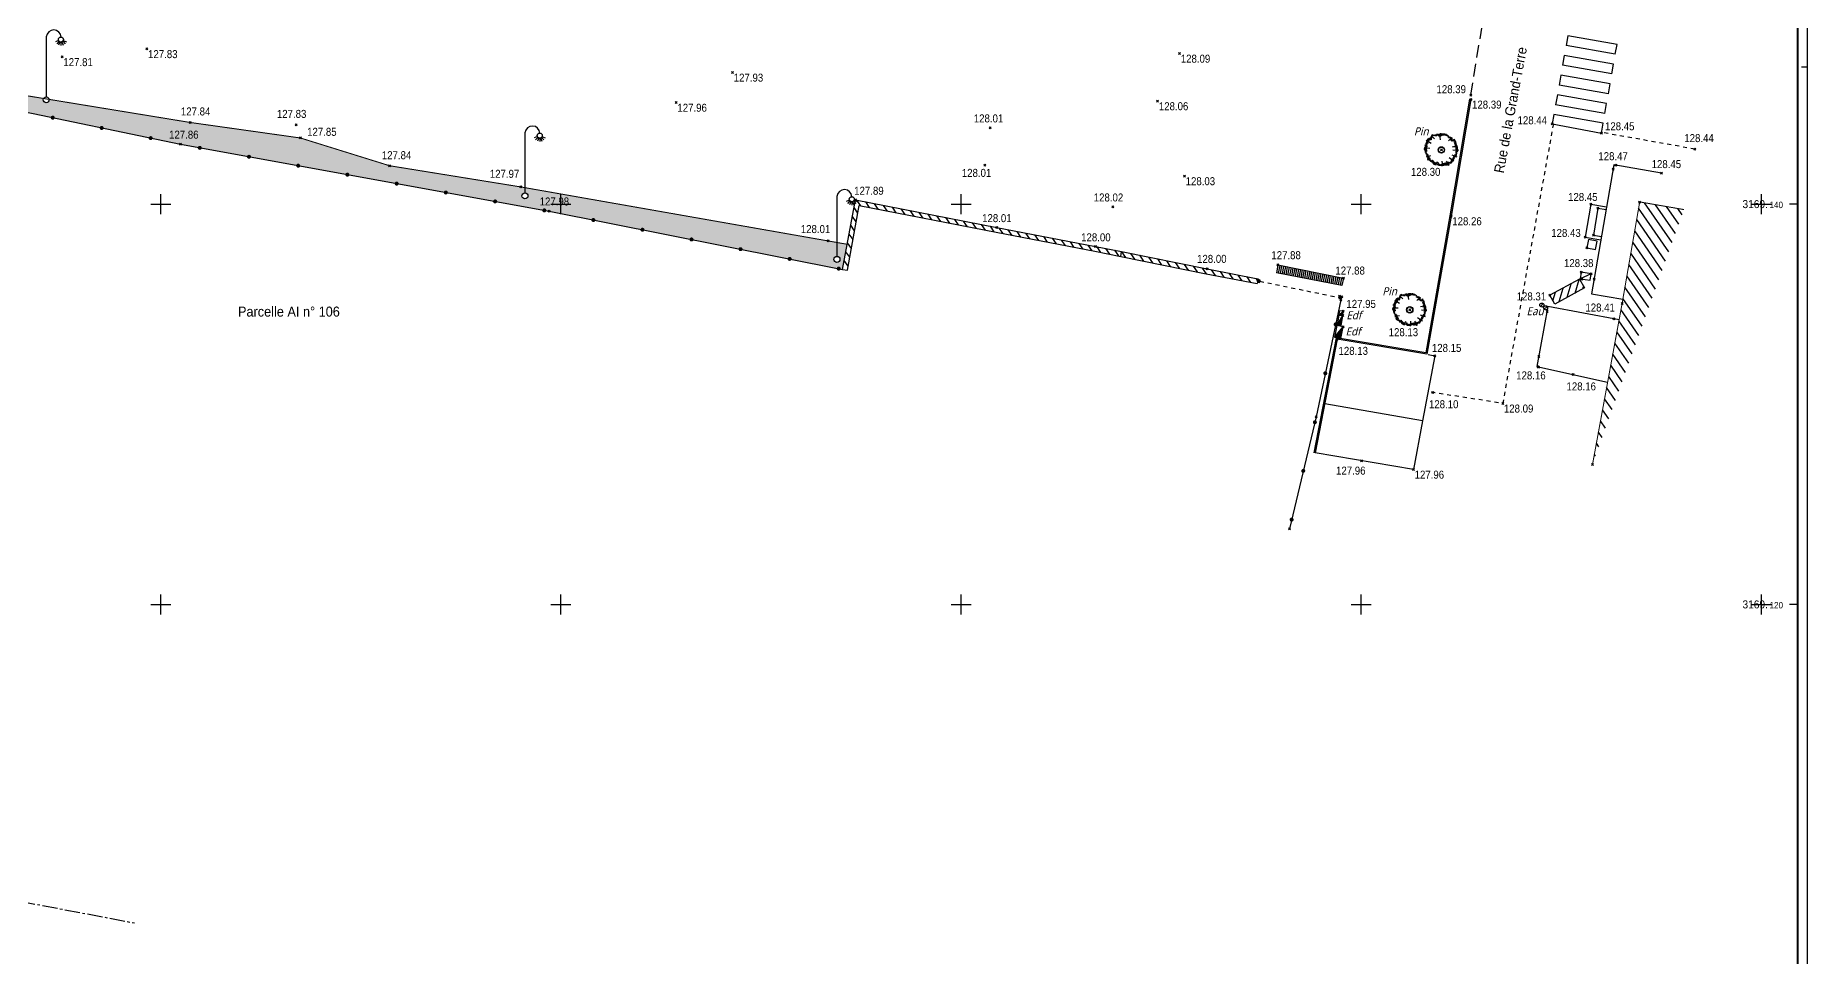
# Model space of a CAD drawing. Header units: millimetres. Extents: x 1856675 to 1856923, y 3169023 to 3169196.
# Drawn here: x 1856833.7 to 1856922.3, y 3169102.4 to 3169148.4 of the extents above; entities that cross this region are included whole.
import ezdxf
from ezdxf.enums import TextEntityAlignment as Align

# ---------------------------------------------------------------- set-up
doc = ezdxf.new("R2010")
doc.units = ezdxf.units.MM
doc.header["$PDMODE"] = 3
doc.header["$PDSIZE"] = 0.05
for name, pattern in [('AXES2', [28.575, 19.05, -3.175, 3.175, -3.175]), ('CACHE', [9.525, 6.35, -3.175]), ('Grille', [0.4, 0.2, -0.2])]:
    doc.linetypes.add(name, pattern=pattern)
for name, color, linetype in [('Bâtiments', 7, 'Continuous'), ('Bâtiments Hachures', 174, 'Continuous'), ('Carroyage(2)', 7, 'Continuous'), ('Carroyage(2)_Croix', 7, 'Continuous'), ('Carroyage(2)_Textes', 7, 'Continuous'), ('Chemin', 45, 'CACHE'), ('Clôture', 7, 'Continuous'), ('Clôture Symboles', 7, 'Continuous'), ('Elements de Voirie', 251, 'Continuous'), ('Lignes Blanches Voirie', 7, 'CACHE'), ('Limites', 1, 'AXES2'), ('Murs', 7, 'Continuous'), ('Murs Hachures', 7, 'Continuous'), ('Parking', 251, 'Continuous'), ('Points Topo', 7, 'Continuous'), ('Points Topo Altitude', 7, 'Continuous'), ('Réseaux Sol', 151, 'Continuous'), ('Textes', 7, 'Continuous'), ('Trottoirs', 28, 'Continuous'), ('Végétation', 102, 'Continuous')]:
    doc.layers.add(name, color=color, linetype=linetype)
doc.styles.add('Pts Topo SPE', font='', dxfattribs={"width": 0.9})
doc.styles.get("Standard").update_dxf_attribs({"font": '', "width": 0.95, "height": 0.4})
doc.styles.get('Pts Topo SPE').set_extended_font_data('Titillium Web Light')
doc.styles.get('Standard').set_extended_font_data('Titillium Web')

# ---------------------------------------------------------------- blocks, each defined once
blk = doc.blocks.new('SPE81')
at = {"layer": 'Elements de Voirie'}
blk.add_line((0, 3.15), (0, 0.15), dxfattribs=at)
at = {"layer": 'Elements de Voirie', "flags": 128}
for points in [[(0.621, 2.962), (0.46, 2.895)], [(0.648, 2.922), (0.525, 2.798)], [(0.689, 2.895), (0.622, 2.733)], [(0.737, 2.885), (0.737, 2.71)], [(0.784, 2.895), (0.85, 2.733)], [(0.824, 2.921), (0.947, 2.796)], [(0.852, 2.962), (1.013, 2.894)]]:
    blk.add_lwpolyline(points, dxfattribs=at)
at = {"layer": 'Elements de Voirie'}
for centre, radius in [((0.737, 3.01), 0.125), ((0, 0), 0.15)]:
    blk.add_circle(centre, radius, dxfattribs=at)
blk.add_arc((0.374, 3.111), 0.376, 3.62081, 174.02681, dxfattribs=at)
blk = doc.blocks.new('PointTopo_SPE')
at = {"color": 0}
blk.add_point((0, 0), dxfattribs=at)
at = {"layer": 'Points Topo Altitude', "style": 'Pts Topo SPE', "width": 0.9}
blk.add_attdef('ALT', text='', height=0.4, dxfattribs=at).set_placement((0.06, -0.06), align=Align.TOP_LEFT)
blk = doc.blocks.new('SPE53')
at = {"layer": 'Réseaux Sol'}
h = blk.add_hatch(color=256, dxfattribs=at)
h.dxf.hatch_style = 1
h.paths.add_polyline_path([(1, 0), (0, 1), (0, 0)])
at = {"layer": 'Réseaux Sol', "flags": 128}
blk.add_lwpolyline([(0, 0), (1, 0), (1, 1), (0, 1)], close=True, dxfattribs=at)
blk.add_lwpolyline([(0, 1), (1, 0)], dxfattribs=at)
blk = doc.blocks.new('SPE10')
at = {"layer": 'Murs', "flags": 128}
blk.add_lwpolyline([(0, 0), (1, 0), (1, 1), (0, 1)], close=True, dxfattribs=at)
for points in [[(0, 0), (1, 1)], [(0, 1), (1, 0)]]:
    blk.add_lwpolyline(points, dxfattribs=at)
blk = doc.blocks.new('SPE50')
at = {"layer": 'Réseaux Sol', "flags": 128}
blk.add_lwpolyline([(0, 0), (1, 0), (1, 1), (0, 1), (0, 0)], dxfattribs=at)
blk = doc.blocks.new('SPE61')
at = {"layer": 'Réseaux Sol', "flags": 128}
blk.add_lwpolyline([(0, 0), (1, 0), (1, 1), (0, 1)], close=True, dxfattribs=at)
blk.add_lwpolyline([(0, 0), (1, 1)], dxfattribs=at)
blk = doc.blocks.new('GeoRond')
at = {"const_width": 0.499}
blk.add_lwpolyline([(-0.2505, 0, 1), (0.2505, 0, 1)], format="xyb", close=True, dxfattribs=at)
blk = doc.blocks.new('SPE34')
at = {"layer": 'Végétation'}
h = blk.add_hatch(color=34, dxfattribs=at)
h.dxf.hatch_style = 1
h.paths.add_polyline_path([(-0.161, 0, 1), (0.161, 0, 1)])
h.paths.add_polyline_path([(0.144, 0, -1), (-0.144, 0, -1)], flags=16)
at = {"layer": 'Végétation', "linetype": 'Continuous'}
for p, q in [((-0.874, 0.048), (-0.724, 0.04)), ((-0.865, 0.108), (-0.574, 0.093)), ((-0.863, 0.008), (-0.723, 0.02)), ((-0.844, 0.068), (-0.724, 0.07)), ((-0.838, 0.259), (-0.706, 0.191)), ((-0.836, 0.149), (-0.705, 0.121)), ((-0.817, 0.209), (-0.706, 0.151)), ((-0.799, 0.33), (-0.708, 0.281)), ((-0.798, 0.29), (-0.717, 0.241)), ((-0.794, 0.354), (-0.702, 0.319)), ((-0.77, 0.391), (-0.659, 0.342)), ((-0.752, 0.491), (-0.509, 0.335)), ((-0.741, 0.431), (-0.67, 0.372)), ((-0.712, 0.522), (-0.601, 0.444)), ((-0.703, 0.552), (-0.601, 0.464)), ((-0.673, 0.563), (-0.592, 0.504)), ((-0.643, 0.583), (-0.552, 0.515)), ((-0.614, 0.604), (-0.502, 0.496)), ((-0.564, 0.605), (-0.482, 0.536)), ((-0.534, 0.655), (-0.473, 0.596)), ((-0.515, 0.666), (-0.453, 0.607)), ((-0.505, 0.706), (-0.342, 0.548)), ((-0.496, 0.756), (-0.425, 0.687)), ((-0.467, 0.777), (-0.395, 0.698)), ((-0.416, 0.758), (-0.365, 0.708)), ((-0.356, 0.779), (-0.325, 0.699)), ((-0.306, 0.77), (-0.295, 0.69)), ((-0.276, 0.77), (-0.265, 0.69)), ((-0.226, 0.801), (-0.225, 0.741)), ((-0.196, 0.792), (-0.195, 0.721)), ((-0.177, 0.812), (-0.155, 0.702)), ((-0.136, 0.793), (-0.124, 0.673)), ((-0.096, 0.773), (-0.061, 0.513)), ((-0.076, 0.814), (-0.054, 0.664)), ((-0.037, 0.835), (-0.024, 0.694)), ((-0.006, 0.825), (0.006, 0.705)), ((0.034, 0.826), (0.035, 0.725)), ((0.064, 0.816), (0.065, 0.726)), ((0.104, 0.817), (0.096, 0.726)), ((0.134, 0.827), (0.135, 0.737)), ((0.184, 0.798), (0.166, 0.728)), ((0.225, 0.799), (0.206, 0.718)), ((0.255, 0.779), (0.236, 0.709)), ((0.296, 0.75), (0.266, 0.699)), ((0.336, 0.731), (0.297, 0.67)), ((0.377, 0.691), (0.328, 0.62)), ((0.528, 0.624), (0.351, 0.46)), ((0.397, 0.661), (0.369, 0.581)), ((0.448, 0.662), (0.419, 0.582)), ((0.478, 0.633), (0.439, 0.572)), ((0.52, 0.523), (0.441, 0.482)), ((0.559, 0.594), (0.47, 0.532)), ((0.551, 0.504), (0.481, 0.462)), ((0.601, 0.504), (0.512, 0.443)), ((0.787, 0.207), (0.537, 0.142)), ((0.671, 0.526), (0.542, 0.443)), ((0.651, 0.485), (0.572, 0.434)), ((0.692, 0.466), (0.622, 0.425)), ((0.723, 0.396), (0.624, 0.344)), ((0.744, 0.356), (0.645, 0.305)), ((0.722, 0.436), (0.653, 0.405)), ((0.808, 0.167), (0.658, 0.134)), ((0.755, 0.307), (0.675, 0.285)), ((0.755, 0.286), (0.676, 0.245)), ((0.776, 0.237), (0.676, 0.205)), ((0.828, 0.127), (0.708, 0.125)), ((0.829, 0.087), (0.709, 0.085)), ((0.81, 0.057), (0.709, 0.055)), ((0.82, 0.027), (0.71, 0.025)), ((0.798, 0.117), (0.718, 0.105)), ((-0.832, -0.042), (-0.712, -0.04)), ((-0.831, -0.102), (-0.741, -0.1)), ((-0.822, -0.072), (-0.742, -0.07)), ((-0.803, -0.021), (-0.703, -0.009)), ((-0.791, -0.131), (-0.741, -0.12)), ((-0.79, -0.161), (-0.72, -0.16)), ((-0.769, -0.201), (-0.71, -0.18)), ((-0.749, -0.231), (-0.679, -0.21)), ((-0.748, -0.261), (-0.639, -0.229)), ((-0.737, -0.341), (-0.518, -0.277)), ((-0.727, -0.311), (-0.618, -0.269)), ((-0.696, -0.39), (-0.606, -0.349)), ((-0.695, -0.431), (-0.586, -0.369)), ((-0.684, -0.491), (-0.545, -0.418)), ((-0.665, -0.44), (-0.566, -0.388)), ((-0.644, -0.5), (-0.555, -0.448)), ((-0.613, -0.519), (-0.554, -0.478)), ((-0.583, -0.529), (-0.514, -0.498)), ((-0.553, -0.559), (-0.493, -0.517)), ((-0.522, -0.578), (-0.423, -0.516)), ((-0.511, -0.618), (-0.403, -0.516)), ((-0.441, -0.627), (-0.372, -0.556)), ((-0.42, -0.667), (-0.352, -0.585)), ((-0.41, -0.707), (-0.331, -0.615)), ((-0.389, -0.716), (-0.311, -0.625)), ((-0.349, -0.736), (-0.281, -0.614)), ((-0.299, -0.715), (-0.27, -0.654)), ((-0.278, -0.765), (-0.191, -0.572)), ((-0.209, -0.713), (-0.22, -0.643)), ((-0.178, -0.753), (-0.189, -0.693)), ((-0.158, -0.743), (-0.15, -0.632)), ((-0.127, -0.782), (-0.119, -0.692)), ((-0.087, -0.801), (-0.089, -0.691)), ((-0.037, -0.801), (-0.038, -0.72)), ((-0.007, -0.8), (-0.008, -0.71)), ((0.043, -0.809), (0.022, -0.719)), ((0.053, -0.779), (0.041, -0.689)), ((0.073, -0.789), (0.049, -0.558)), ((0.123, -0.788), (0.091, -0.668)), ((0.143, -0.757), (0.131, -0.667)), ((0.203, -0.777), (0.161, -0.677)), ((0.233, -0.776), (0.171, -0.647)), ((0.264, -0.786), (0.201, -0.666)), ((0.293, -0.765), (0.211, -0.646)), ((0.394, -0.783), (0.25, -0.565)), ((0.354, -0.784), (0.261, -0.645)), ((0.371, -0.643), (0.331, -0.614)), ((0.413, -0.723), (0.351, -0.654)), ((0.63, -0.559), (0.387, -0.402)), ((0.432, -0.672), (0.391, -0.623)), ((0.462, -0.662), (0.401, -0.603)), ((0.502, -0.681), (0.441, -0.602)), ((0.491, -0.621), (0.451, -0.592)), ((0.541, -0.63), (0.48, -0.571)), ((0.59, -0.549), (0.489, -0.491)), ((0.57, -0.57), (0.489, -0.521)), ((0.551, -0.61), (0.49, -0.561)), ((0.55, -0.57), (0.5, -0.541)), ((0.787, -0.355), (0.545, -0.259)), ((0.619, -0.509), (0.548, -0.46)), ((0.629, -0.478), (0.558, -0.429)), ((0.658, -0.448), (0.578, -0.409)), ((0.862, -0.043), (0.58, -0.018)), ((0.657, -0.397), (0.596, -0.348)), ((0.668, -0.427), (0.597, -0.388)), ((0.727, -0.346), (0.646, -0.317)), ((0.707, -0.357), (0.657, -0.347)), ((0.765, -0.265), (0.665, -0.237)), ((0.776, -0.305), (0.665, -0.277)), ((0.851, -0.013), (0.71, -0.005)), ((0.793, -0.114), (0.712, -0.096)), ((0.783, -0.144), (0.713, -0.126)), ((0.774, -0.165), (0.713, -0.146)), ((0.775, -0.225), (0.714, -0.216)), ((0.822, -0.074), (0.732, -0.065)), ((0.802, -0.104), (0.732, -0.085)), ((0.784, -0.185), (0.744, -0.185))]:
    blk.add_line(p, q, dxfattribs=at)
at = {"layer": 'Végétation', "color": 34}
blk.add_circle((0, 0), 0.161, dxfattribs=at)
at = {"layer": 'Végétation', "color": 34, "linetype": 'Continuous'}
blk.add_circle((0, 0), 0.144, dxfattribs=at)
at = {"layer": 'Végétation', "insert": (-1.368, 1.131), "char_height": 0.4, "attachment_point": 1}
blk.add_mtext_dynamic_manual_height_columns('{\\fTrebuchet MS|b0|i1|c0|p34;Pin}', width=1.88918, gutter_width=12.5, heights=[0], dxfattribs=at)

msp = doc.modelspace()

# ---------------------------------------------------------------- hatches: boundary and pattern name
at = {"layer": 'Bâtiments Hachures'}
h = msp.add_hatch(dxfattribs=at)
h.set_pattern_fill('_U', color=256, scale=0.4, angle=124.57691, style=0, pattern_type=0)
h.set_pattern_definition([(124.576905115, (0, 0), (-0.32934607565, -0.227004763064), [])])
h.paths.add_polyline_path([(1856911.554, 3169126.989), (1856913.033, 3169135.028), (1856913.914, 3169140.109), (1856916.122, 3169139.726)])
at = {"layer": 'Murs Hachures', "linetype": 'Continuous'}
h = msp.add_hatch(dxfattribs=at)
h.set_pattern_fill('ANSI31', color=256, scale=0.1, angle=79.51899, style=0)
h.set_pattern_definition([(124.519, (1856874.0785, 3169136.73823), (-0.2616005, -0.179921), [])])
h.paths.add_polyline_path([(1856874.314, 3169136.695), (1856874.912, 3169139.924), (1856881.745, 3169138.591), (1856886.675, 3169137.642), (1856887.976, 3169137.389), (1856888.022, 3169137.625), (1856886.721, 3169137.877), (1856881.791, 3169138.827), (1856874.72, 3169140.206), (1856874.078, 3169136.738)])
h = msp.add_hatch(dxfattribs=at)
h.set_pattern_fill('ANSI31', color=256, scale=0.1, angle=79.51899, style=0)
h.set_pattern_definition([(124.519, (1856887.9758, 3169136.0262), (-0.2616, -0.17992), [])])
h.paths.add_polyline_path([(1856888.022, 3169137.625), (1856887.976, 3169137.389), (1856892.244, 3169136.524), (1856894.79, 3169136.026), (1856894.805, 3169136.104), (1856894.803, 3169136.104), (1856894.822, 3169136.223), (1856894.828, 3169136.222), (1856894.836, 3169136.262), (1856892.291, 3169136.759)])
h = msp.add_hatch(dxfattribs=at)
h.set_pattern_fill('ANSI31', color=256, scale=0.1, angle=308.41256, style=0)
h.set_pattern_definition([(253.579945329, (4662392.70642, 798310.82912), (0.304550791268, -0.089750016924), [])])
h.paths.add_polyline_path([(1856910.908, 3169136.249), (1856909.429, 3169135.444), (1856909.668, 3169135.005), (1856911.147, 3169135.81)])
at = {"layer": 'Réseaux Sol'}
h = msp.add_hatch(dxfattribs=at)
h.set_pattern_fill('ANSI31', color=256, scale=0.03, angle=45)
h.set_pattern_definition([(259.051821282, (6138782.775, 9097063.22625), (0.0935163889922, -0.0180899831357), [])])
h.paths.add_polyline_path([(1856895.753, 3169136.567), (1856899.022, 3169135.934), (1856899.112, 3169136.306), (1856895.831, 3169136.958)])
at = {"layer": 'Végétation'}
h = msp.add_hatch(dxfattribs=at)
h.set_pattern_fill('HAIE', color=256, scale=1.5)
h.set_pattern_definition([(109.290046, (1856718.763554, 3169107.298226), (-9, 25.5), [0.090508, -31.693922]), (161.56505, (1856718.36176, 3169108.6614), (-1.5, 2e-12), [0.094695, -4.648721]), (106.927513, (1856718.271914, 3169108.6914), (-6, 19.5), [0.10269, -35.959756]), (111.250506, (1856718.365994, 3169107.29265), (-3, 7.5), [0.129743, -28.840069]), (28.44293, (1856718.165114, 3169108.1658), (16.5, 9), [0.11664, -40.825392]), (83.65981, (1856718.15221, 3169108.05045), (-4e-13, 1.5), [0.11607, -13.467008]), (28.07249, (1856718.96454, 3169108.72553), (19.5, 10.5), [0.072626, -25.427374]), (69.44395, (1856719.02866, 3169107.36231), (1.5, 4.5), [0.07305, -12.742956]), (122.905243, (1856719.049964, 3169107.43071), (-3, 4.5), [0.086475, -30.28621]), (135, (1856719.1226, 3169107.5632), (-1.5, 2e-16), [0.054415, -2.066905]), (156.250506, (1856719.203864, 3169108.49055), (-24, 10.5), [0.116805, -40.852696]), (45, (1856719.0372, 3169108.4777), (2e-16, 1.5), [0.084633, -2.036687]), (48.36646, (1856719.04996, 3169108.26405), (10.5, 12), [0.05142, -18.010972]), (34.695154, (1856719.05851, 3169107.99915), (15, 10.5), [0.067575, -23.649507]), (128.290163, (1856718.536964, 3169108.73835), (-6, 7.5), [0.06918, -36.241975]), (72.25533, (1856718.690864, 3169107.9093), (10.5, 33), [0.11217, -39.261044]), (115.346176, (1856718.725064, 3169108.0161), (-1.5, 3), [0.08988, -31.445814]), (115.016893, (1856718.91766, 3169107.6915), (-1.5, 3), [0.13194, -24.697478]), (41.18593, (1856718.88331, 3169107.6615), (1.5, 1.5), [0.045405, -15.899814]), (63.43495, (1856718.8277, 3169107.5033), (6e-13, 1.5), [0.02867, -3.325432]), (131.18593, (1856718.44291, 3169107.5589), (-1.5, 1.5), [0.090855, -15.854364]), (159.44395, (1856718.52843, 3169107.7127), (-4.5, 1.5), [0.073053, -12.742953]), (19.798876, (1856718.271914, 3169107.86655), (16.5, 6), [0.050085, -39.805906]), (116.56505, (1856718.4686, 3169108.1529), (-1.5, 1.5), [0.02867, -3.325432]), (45, (1856718.6438, 3169108.2811), (2e-16, 1.5), [0.036277, -2.085043]), (56.30993, (1856718.82337, 3169108.16144), (1.5, 3), [0.030869, -5.377458]), (131.18593, (1856718.67811, 3169108.54185), (-1.5, 1.5), [0.045465, -15.899754]), (0, (1856718.237, 3169108.4177), (0, 1.5), [0.075, -1.425]), (146.30993, (1856717.7888, 3169107.4521), (-3, 1.5), [0.092355, -5.315972]), (143.1301, (1856717.8786, 3169107.97767), (-4.5, 3), [0.106836, -7.393164]), (36.38435, (1856717.711964, 3169107.98199), (6, 4.5), [0.100825, -35.300446]), (136.735705, (1856717.793104, 3169108.29387), (-24, 22.5), [0.099864, -34.917989]), (25.709954, (1856717.852964, 3169108.6401), (3, 1.5), [0.13764, -44.812332]), (127.405357, (1856717.968314, 3169107.5289), (-15, 19.5), [0.0915, -32.009902]), (45, (1856717.9812, 3169107.3067), (2e-16, 1.5), [0.042316, -2.079004]), (153.43495, (1856718.0325, 3169107.8794), (-1.5, -2e-12), [0.038152, -3.31595]), (167.47119, (1856718.08381, 3169107.50325), (-7.5, 1.5), [0.11832, -13.710997]), (45, (1856718.012, 3169108.2677), (2e-16, 1.5), [0.106066, -2.015254])])
h.paths.add_polyline_path([(1856821.471, 3169147.933), (1856816.444, 3169149.235), (1856816.173, 3169148.566), (1856816.201, 3169147.913), (1856821.081, 3169147.005), (1856822.39, 3169146.738, -1), (1856822.292, 3169146.758, -1), (1856822.39, 3169146.738), (1856824.84, 3169146.24, -1), (1856824.742, 3169146.26, -1), (1856824.84, 3169146.24), (1856826.501, 3169145.901), (1856829.748, 3169145.283, -1), (1856829.649, 3169145.301, -1), (1856829.748, 3169145.283), (1856832.336, 3169144.789), (1856837.098, 3169143.796, -1), (1856837, 3169143.816, -1), (1856837.098, 3169143.796), (1856840.983, 3169142.986), (1856844.458, 3169142.355, -1), (1856844.36, 3169142.373, -1), (1856844.458, 3169142.355), (1856854.297, 3169140.57, -1), (1856854.199, 3169140.588, -1), (1856854.297, 3169140.57), (1856859.416, 3169139.641), (1856861.67, 3169139.195, -1), (1856861.572, 3169139.214, -1), (1856861.67, 3169139.195), (1856869.027, 3169137.738, -1), (1856868.929, 3169137.758, -1), (1856869.027, 3169137.738), (1856874.078, 3169136.738), (1856874.31, 3169137.991), (1856873.795, 3169138.082), (1856873.795, 3169137.386, -0.414214), (1856873.945, 3169137.236, -1), (1856873.645, 3169137.236, -0.414214), (1856873.795, 3169137.386), (1856873.795, 3169138.082), (1856858.201, 3169140.82), (1856858.201, 3169140.561, -0.414214), (1856858.351, 3169140.411, -1), (1856858.051, 3169140.411, -0.414214), (1856858.201, 3169140.561), (1856858.201, 3169140.82), (1856857.988, 3169140.858), (1856851.437, 3169141.916), (1856846.978, 3169143.303), (1856841.465, 3169144.079), (1856834.423, 3169145.231, -1.349955), (1856834.14, 3169145.277), (1856832.313, 3169145.576), (1856826.893, 3169146.667)])

# ---------------------------------------------------------------- linework, layer by layer
at = {"layer": 'Bâtiments', "const_width": 0.05, "flags": 128}
msp.add_lwpolyline([(1856911.554, 3169126.989), (1856913.033, 3169135.028), (1856913.914, 3169140.109), (1856916.122, 3169139.726)], dxfattribs=at)
at = {"layer": 'Carroyage(2)'}
for p, q in [((1856922.302, 3169146.839), (1856922.002, 3169146.839)), ((1856921.802, 3169140), (1856921.402, 3169140)), ((1856921.802, 3169120), (1856921.402, 3169120))]:
    msp.add_line(p, q, dxfattribs=at)
msp.add_lwpolyline([(1856684.702, 3169028.039), (1856922.302, 3169028.039), (1856922.302, 3169196.039), (1856684.702, 3169196.039)], close=True, dxfattribs=at)
at = {"layer": 'Carroyage(2)', "const_width": 0.1}
msp.add_lwpolyline([(1856921.802, 3169087.439), (1856921.802, 3169195.539), (1856685.202, 3169195.539), (1856685.202, 3169028.539), (1856880.302, 3169028.539)], dxfattribs=at)
at = {"layer": 'Carroyage(2)_Croix'}
for p, q in [((1856840, 3169139.5), (1856840, 3169140.5)), ((1856860, 3169139.5), (1856860, 3169140.5)), ((1856880, 3169139.5), (1856880, 3169140.5)), ((1856900, 3169139.5), (1856900, 3169140.5)), ((1856920, 3169139.5), (1856920, 3169140.5)), ((1856839.5, 3169140), (1856840.5, 3169140)), ((1856859.5, 3169140), (1856860.5, 3169140)), ((1856879.5, 3169140), (1856880.5, 3169140)), ((1856899.5, 3169140), (1856900.5, 3169140)), ((1856919.5, 3169140), (1856920.5, 3169140)), ((1856840, 3169119.5), (1856840, 3169120.5)), ((1856860, 3169119.5), (1856860, 3169120.5)), ((1856880, 3169119.5), (1856880, 3169120.5)), ((1856900, 3169119.5), (1856900, 3169120.5)), ((1856920, 3169119.5), (1856920, 3169120.5)), ((1856839.5, 3169120), (1856840.5, 3169120)), ((1856859.5, 3169120), (1856860.5, 3169120)), ((1856879.5, 3169120), (1856880.5, 3169120)), ((1856899.5, 3169120), (1856900.5, 3169120)), ((1856919.5, 3169120), (1856920.5, 3169120))]:
    msp.add_line(p, q, dxfattribs=at)
at = {"layer": 'Chemin', "color": 45, "ltscale": 0.1, "flags": 128}
msp.add_lwpolyline([(1856905.474, 3169145.436), (1856906.136, 3169149.51), (1856906.573, 3169153.282), (1856906.258, 3169154.962), (1856906.515, 3169157.152), (1856907.813, 3169164.261)], dxfattribs=at)
at = {"layer": 'Clôture', "color": 7, "flags": 128}
for points in [[(1856816.201, 3169147.913), (1856821.081, 3169147.005), (1856826.501, 3169145.901), (1856832.336, 3169144.789), (1856840.983, 3169142.986), (1856859.416, 3169139.641), (1856874.078, 3169136.738)], [(1856898.976, 3169135.214), (1856897.744, 3169129.379), (1856896.406, 3169123.768)]]:
    msp.add_lwpolyline(points, dxfattribs=at)
at = {"layer": 'Elements de Voirie', "flags": 128}
for points in [[(1856910.321, 3169148.412), (1856910.234, 3169147.919)], [(1856912.695, 3169147.485), (1856910.234, 3169147.919)], [(1856912.781, 3169147.978), (1856910.321, 3169148.412)], [(1856912.695, 3169147.485), (1856912.781, 3169147.978)], [(1856910.146, 3169147.427), (1856910.059, 3169146.935)], [(1856912.521, 3169146.5), (1856910.059, 3169146.935)], [(1856912.608, 3169146.993), (1856910.146, 3169147.427)], [(1856912.521, 3169146.5), (1856912.608, 3169146.993)], [(1856909.972, 3169146.442), (1856909.884, 3169145.95)], [(1856912.347, 3169145.516), (1856909.884, 3169145.95)], [(1856912.434, 3169146.008), (1856909.972, 3169146.442)], [(1856912.347, 3169145.516), (1856912.434, 3169146.008)], [(1856909.797, 3169145.458), (1856909.71, 3169144.965)], [(1856912.174, 3169144.531), (1856909.71, 3169144.965)], [(1856912.26, 3169145.023), (1856909.797, 3169145.458)], [(1856912.174, 3169144.531), (1856912.26, 3169145.023)], [(1856909.623, 3169144.473), (1856909.541, 3169144.013), (1856912, 3169143.546), (1856912.087, 3169144.038)], [(1856912.087, 3169144.038), (1856909.623, 3169144.473)]]:
    msp.add_lwpolyline(points, dxfattribs=at)
at = {"layer": 'Lignes Blanches Voirie', "linetype": 'Grille', "flags": 128}
for points in [[(1856909.598, 3169144.002), (1856907.066, 3169130.045), (1856903.34, 3169130.622)], [(1856916.669, 3169142.747), (1856912.006, 3169143.579)]]:
    msp.add_lwpolyline(points, dxfattribs=at)
at = {"layer": 'Limites', "ltscale": 0.04, "flags": 128}
msp.add_lwpolyline([(1856747.616, 3169121.359), (1856838.685, 3169104.087)], dxfattribs=at)
at = {"layer": 'Murs'}
for p, q in [((1856894.822, 3169136.223), (1856894.803, 3169136.104)), ((1856894.941, 3169136.204), (1856894.803, 3169136.104)), ((1856894.803, 3169136.104), (1856894.922, 3169136.085)), ((1856894.941, 3169136.204), (1856894.822, 3169136.223)), ((1856894.922, 3169136.085), (1856894.822, 3169136.223)), ((1856894.922, 3169136.085), (1856894.941, 3169136.204))]:
    msp.add_line(p, q, dxfattribs=at)
at = {"layer": 'Murs', "color": 7, "flags": 128}
for points in [[(1856915.006, 3169141.541), (1856912.619, 3169141.954), (1856911.506, 3169135.51), (1856913.072, 3169135.254)], [(1856911.464, 3169139.995), (1856911.191, 3169138.352)], [(1856911.826, 3169139.801), (1856911.601, 3169138.448)]]:
    msp.add_lwpolyline(points, dxfattribs=at)
at = {"layer": 'Murs', "flags": 128}
for points in [[(1856911.464, 3169139.995), (1856912.258, 3169139.863)], [(1856911.826, 3169139.801), (1856912.235, 3169139.733)], [(1856911.191, 3169138.352), (1856911.974, 3169138.222)], [(1856911.601, 3169138.448), (1856912.002, 3169138.382)], [(1856887.976, 3169137.389), (1856888.022, 3169137.625)], [(1856887.976, 3169137.389), (1856892.244, 3169136.524), (1856894.79, 3169136.026)], [(1856888.022, 3169137.625), (1856892.291, 3169136.759), (1856894.836, 3169136.262)], [(1856874.078, 3169136.738), (1856874.314, 3169136.695)], [(1856894.805, 3169136.104), (1856894.79, 3169136.026)], [(1856894.836, 3169136.262), (1856894.828, 3169136.222)], [(1856910.908, 3169136.249), (1856909.429, 3169135.444)], [(1856910.908, 3169136.249), (1856911.147, 3169135.81)], [(1856909.668, 3169135.005), (1856909.429, 3169135.444)], [(1856911.147, 3169135.81), (1856909.668, 3169135.005)]]:
    msp.add_lwpolyline(points, dxfattribs=at)
at = {"layer": 'Murs', "elevation": 128.414, "flags": 128}
msp.add_lwpolyline([(1856912.885, 3169134.223), (1856909.327, 3169134.878), (1856908.771, 3169131.879), (1856912.312, 3169131.111)], dxfattribs=at)
at = {"layer": 'Murs Hachures', "flags": 128}
for points in [[(1856874.078, 3169136.738), (1856874.72, 3169140.206), (1856881.791, 3169138.827), (1856886.721, 3169137.877), (1856888.022, 3169137.625)], [(1856874.314, 3169136.695), (1856874.912, 3169139.924), (1856881.745, 3169138.591), (1856886.675, 3169137.642), (1856887.976, 3169137.389)]]:
    msp.add_lwpolyline(points, dxfattribs=at)
at = {"layer": 'Murs Hachures', "linetype": 'Grille', "flags": 128}
msp.add_lwpolyline([(1856894.931, 3169136.145), (1856898.897, 3169135.334)], dxfattribs=at)
at = {"layer": 'Parking', "flags": 128}
for points in [[(1856903.679, 3169132.417), (1856903.065, 3169129.169), (1856902.604, 3169126.742)], [(1856903.339, 3169132.488), (1856903.679, 3169132.417)], [(1856903.065, 3169129.169), (1856898.17, 3169130.018)], [(1856902.604, 3169126.742), (1856897.694, 3169127.567)]]:
    msp.add_lwpolyline(points, dxfattribs=at)
at = {"layer": 'Réseaux Sol'}
for p, q in [((1856908.951, 3169134.885), (1856909.093, 3169135.026)), ((1856909.143, 3169134.748), (1856909.284, 3169134.889))]:
    msp.add_line(p, q, dxfattribs=at)
at = {"layer": 'Réseaux Sol', "flags": 128}
msp.add_lwpolyline([(1856895.831, 3169136.958), (1856899.112, 3169136.306), (1856899.022, 3169135.934), (1856895.753, 3169136.567)], dxfattribs=at)
at = {"layer": 'Réseaux Sol'}
for centre in [(1856909.022, 3169134.956), (1856909.213, 3169134.818)]:
    msp.add_circle(centre, 0.1, dxfattribs=at)
at = {"layer": 'Trottoirs', "color": 28, "flags": 128}
for points in [[(1856905.415, 3169145.241), (1856904.427, 3169139.413), (1856903.231, 3169132.569), (1856898.75, 3169133.322), (1856897.635, 3169127.578)], [(1856905.474, 3169145.231), (1856904.486, 3169139.402), (1856903.28, 3169132.5), (1856898.798, 3169133.253), (1856897.694, 3169127.567)]]:
    msp.add_lwpolyline(points, dxfattribs=at)
at = {"layer": 'Trottoirs', "flags": 128}
msp.add_lwpolyline([(1856905.474, 3169145.231), (1856905.533, 3169145.221)], dxfattribs=at)
at = {"layer": 'Végétation', "color": 102, "linetype": 'Grille', "const_width": 0.05, "flags": 128}
msp.add_lwpolyline([(1856816.444, 3169149.235), (1856821.471, 3169147.933), (1856826.893, 3169146.667), (1856832.313, 3169145.576), (1856841.465, 3169144.079), (1856846.978, 3169143.303), (1856851.437, 3169141.916), (1856857.988, 3169140.858), (1856874.31, 3169137.991)], dxfattribs=at)

# ---------------------------------------------------------------- block references
at = {"layer": 'Clôture Symboles', "xscale": 0.2, "yscale": 0.2, "zscale": 0.2}
for p, rotation in [((1856834.602, 3169144.317), 348.2188836947495), ((1856837.049, 3169143.806), 348.2188836947495), ((1856839.497, 3169143.296), 348.2188836947495), ((1856841.949, 3169142.81), 349.7150542324388), ((1856844.409, 3169142.364), 349.7150542324388), ((1856846.869, 3169141.918), 349.7150542324388), ((1856849.328, 3169141.471), 349.7150542324388), ((1856851.788, 3169141.025), 349.7150542324388), ((1856854.248, 3169140.579), 349.7150542324388), ((1856856.708, 3169140.132), 349.7150542324388), ((1856859.168, 3169139.686), 349.7150542324388), ((1856861.621, 3169139.204), 348.8022363442534), ((1856864.073, 3169138.719), 348.8022363442534), ((1856866.526, 3169138.233), 348.8022363442534), ((1856868.978, 3169137.748), 348.8022363442534), ((1856871.431, 3169137.262), 348.8022363442534), ((1856873.883, 3169136.777), 348.8022363442534), ((1856898.718, 3169133.991), 258.0768548203014), ((1856898.201, 3169131.545), 258.0768548203014), ((1856897.678, 3169129.1), 256.584451626512), ((1856897.098, 3169126.669), 256.584451626512), ((1856896.518, 3169124.237), 256.584451626512)]:
    msp.add_blockref('GeoRond', p, dxfattribs=dict(at, rotation=rotation))
at = {"layer": 'Elements de Voirie', "color": 7}
for p in [(1856834.275, 3169145.211), (1856858.201, 3169140.411), (1856873.795, 3169137.236)]:
    msp.add_blockref('SPE81', p, dxfattribs=at)
at = {"layer": 'Murs', "color": 7, "xscale": 0.1196483078895938, "yscale": 0.1196483078895938, "rotation": 168.2495482588555}
msp.add_blockref('SPE10', (1856899.026, 3169135.368), dxfattribs=at)
at = {"layer": 'Points Topo'}
ref = msp.add_blockref('PointTopo_SPE', (1856839.306, 3169147.752, 127.835), dxfattribs=at)
ref.add_attrib('ALT', '127.83', dxfattribs={"layer": 'Points Topo Altitude', "height": 0.4, "style": 'Pts Topo SPE', "width": 0.9}).set_placement((1856839.366, 3169147.692, 127.835), align=Align.TOP_LEFT)
ref = msp.add_blockref('PointTopo_SPE', (1856890.918, 3169147.524, 128.092), dxfattribs=at)
ref.add_attrib('ALT', '128.09', dxfattribs={"layer": 'Points Topo Altitude', "height": 0.4, "style": 'Pts Topo SPE', "width": 0.9}).set_placement((1856890.978, 3169147.464, 128.092), align=Align.TOP_LEFT)
ref = msp.add_blockref('PointTopo_SPE', (1856835.072, 3169147.353, 127.811), dxfattribs=at)
ref.add_attrib('ALT', '127.81', dxfattribs={"layer": 'Points Topo Altitude', "height": 0.4, "style": 'Pts Topo SPE', "width": 0.9}).set_placement((1856835.132, 3169147.293, 127.811), align=Align.TOP_LEFT)
ref = msp.add_blockref('PointTopo_SPE', (1856868.576, 3169146.578, 127.934), dxfattribs=at)
ref.add_attrib('ALT', '127.93', dxfattribs={"layer": 'Points Topo Altitude', "height": 0.4, "style": 'Pts Topo SPE', "width": 0.9}).set_placement((1856868.636, 3169146.518, 127.934), align=Align.TOP_LEFT)
ref = msp.add_blockref('PointTopo_SPE', (1856905.474, 3169145.436, 128.393), dxfattribs=at)
ref.add_attrib('ALT', '128.39', dxfattribs={"layer": 'Points Topo Altitude', "height": 0.4, "style": 'Pts Topo SPE', "width": 0.9}).set_placement((1856903.757, 3169145.94, 128.393), align=Align.TOP_LEFT)
ref = msp.add_blockref('PointTopo_SPE', (1856865.76, 3169145.074, 127.956), dxfattribs=at)
ref.add_attrib('ALT', '127.96', dxfattribs={"layer": 'Points Topo Altitude', "height": 0.4, "style": 'Pts Topo SPE', "width": 0.9}).set_placement((1856865.82, 3169145.014, 127.956), align=Align.TOP_LEFT)
ref = msp.add_blockref('PointTopo_SPE', (1856889.822, 3169145.149, 128.059), dxfattribs=at)
ref.add_attrib('ALT', '128.06', dxfattribs={"layer": 'Points Topo Altitude', "height": 0.4, "style": 'Pts Topo SPE', "width": 0.9}).set_placement((1856889.882, 3169145.089, 128.059), align=Align.TOP_LEFT)
ref = msp.add_blockref('PointTopo_SPE', (1856905.474, 3169145.231, 128.388), dxfattribs=at)
ref.add_attrib('ALT', '128.39', dxfattribs={"layer": 'Points Topo Altitude', "height": 0.4, "style": 'Pts Topo SPE', "width": 0.9}).set_placement((1856905.534, 3169145.171, 128.388), align=Align.TOP_LEFT)
ref = msp.add_blockref('PointTopo_SPE', (1856841.465, 3169144.079, 127.844), dxfattribs=at)
ref.add_attrib('ALT', '127.84', dxfattribs={"layer": 'Points Topo Altitude', "height": 0.4, "style": 'Pts Topo SPE', "width": 0.9}).set_placement((1856841.006, 3169144.828, 127.844), align=Align.TOP_LEFT)
ref = msp.add_blockref('PointTopo_SPE', (1856846.775, 3169143.968, 127.834), dxfattribs=at)
ref.add_attrib('ALT', '127.83', dxfattribs={"layer": 'Points Topo Altitude', "height": 0.4, "style": 'Pts Topo SPE', "width": 0.9}).set_placement((1856845.804, 3169144.707, 127.834), align=Align.TOP_LEFT)
ref = msp.add_blockref('PointTopo_SPE', (1856881.459, 3169143.805, 128.012), dxfattribs=at)
ref.add_attrib('ALT', '128.01', dxfattribs={"layer": 'Points Topo Altitude', "height": 0.4, "style": 'Pts Topo SPE', "width": 0.9}).set_placement((1856880.634, 3169144.481, 128.012), align=Align.TOP_LEFT)
ref = msp.add_blockref('PointTopo_SPE', (1856909.541, 3169144.013, 128.439), dxfattribs=at)
ref.add_attrib('ALT', '128.44', dxfattribs={"layer": 'Points Topo Altitude', "height": 0.4, "style": 'Pts Topo SPE', "width": 0.9}).set_placement((1856907.809, 3169144.388, 128.439), align=Align.TOP_LEFT)
ref = msp.add_blockref('PointTopo_SPE', (1856912, 3169143.546, 128.453), dxfattribs=at)
ref.add_attrib('ALT', '128.45', dxfattribs={"layer": 'Points Topo Altitude', "height": 0.4, "style": 'Pts Topo SPE', "width": 0.9}).set_placement((1856912.179, 3169144.087, 128.453), align=Align.TOP_LEFT)
ref = msp.add_blockref('PointTopo_SPE', (1856840.983, 3169142.986, 127.859), dxfattribs=at)
ref.add_attrib('ALT', '127.86', dxfattribs={"layer": 'Points Topo Altitude', "height": 0.4, "style": 'Pts Topo SPE', "width": 0.9}).set_placement((1856840.416, 3169143.669, 127.859), align=Align.TOP_LEFT)
ref = msp.add_blockref('PointTopo_SPE', (1856846.978, 3169143.303, 127.846), dxfattribs=at)
ref.add_attrib('ALT', '127.85', dxfattribs={"layer": 'Points Topo Altitude', "height": 0.4, "style": 'Pts Topo SPE', "width": 0.9}).set_placement((1856847.315, 3169143.811, 127.846), align=Align.TOP_LEFT)
ref = msp.add_blockref('PointTopo_SPE', (1856916.669, 3169142.747, 128.437), dxfattribs=at)
ref.add_attrib('ALT', '128.44', dxfattribs={"layer": 'Points Topo Altitude', "height": 0.4, "style": 'Pts Topo SPE', "width": 0.9}).set_placement((1856916.143, 3169143.497, 128.437), align=Align.TOP_LEFT)
ref = msp.add_blockref('PointTopo_SPE', (1856851.437, 3169141.916, 127.844), dxfattribs=at)
ref.add_attrib('ALT', '127.84', dxfattribs={"layer": 'Points Topo Altitude', "height": 0.4, "style": 'Pts Topo SPE', "width": 0.9}).set_placement((1856851.049, 3169142.643, 127.844), align=Align.TOP_LEFT)
ref = msp.add_blockref('PointTopo_SPE', (1856904, 3169142.705, 128.3), dxfattribs=at)
ref.add_attrib('ALT', '128.30', dxfattribs={"layer": 'Points Topo Altitude', "height": 0.4, "style": 'Pts Topo SPE', "width": 0.9}).set_placement((1856902.48, 3169141.811, 128.3), align=Align.TOP_LEFT)
ref = msp.add_blockref('PointTopo_SPE', (1856912.715, 3169141.938, 128.467), dxfattribs=at)
ref.add_attrib('ALT', '128.47', dxfattribs={"layer": 'Points Topo Altitude', "height": 0.4, "style": 'Pts Topo SPE', "width": 0.9}).set_placement((1856911.848, 3169142.594, 128.467), align=Align.TOP_LEFT)
ref = msp.add_blockref('PointTopo_SPE', (1856857.988, 3169140.858, 127.969), dxfattribs=at)
ref.add_attrib('ALT', '127.97', dxfattribs={"layer": 'Points Topo Altitude', "height": 0.4, "style": 'Pts Topo SPE', "width": 0.9}).set_placement((1856856.446, 3169141.713, 127.969), align=Align.TOP_LEFT)
ref = msp.add_blockref('PointTopo_SPE', (1856881.189, 3169141.947, 128.006), dxfattribs=at)
ref.add_attrib('ALT', '128.01', dxfattribs={"layer": 'Points Topo Altitude', "height": 0.4, "style": 'Pts Topo SPE', "width": 0.9}).set_placement((1856880.035, 3169141.759, 128.006), align=Align.TOP_LEFT)
ref = msp.add_blockref('PointTopo_SPE', (1856891.161, 3169141.403, 128.026), dxfattribs=at)
ref.add_attrib('ALT', '128.03', dxfattribs={"layer": 'Points Topo Altitude', "height": 0.4, "style": 'Pts Topo SPE', "width": 0.9}).set_placement((1856891.221, 3169141.343, 128.026), align=Align.TOP_LEFT)
for p in [(1856912.584, 3169141.753), (1856911.826, 3169139.801), (1856913.911, 3169140.097), (1856911.277, 3169137.808), (1856911.601, 3169138.448), (1856894.822, 3169136.223), (1856910.981, 3169136.592), (1856911.028, 3169136.256), (1856911.632, 3169136.241), (1856898.909, 3169135.393), (1856898.976, 3169135.214), (1856899.026, 3169135.368), (1856899.094, 3169134.655), (1856909.281, 3169134.632), (1856913.033, 3169135.028), (1856899.097, 3169133.872), (1856908.866, 3169132.387), (1856897.744, 3169129.379), (1856911.554, 3169126.989), (1856896.406, 3169123.768)]:
    msp.add_blockref('PointTopo_SPE', p, dxfattribs=at)
ref = msp.add_blockref('PointTopo_SPE', (1856915.006, 3169141.541, 128.446), dxfattribs=at)
ref.add_attrib('ALT', '128.45', dxfattribs={"layer": 'Points Topo Altitude', "height": 0.4, "style": 'Pts Topo SPE', "width": 0.9}).set_placement((1856914.51, 3169142.197, 128.446), align=Align.TOP_LEFT)
ref = msp.add_blockref('PointTopo_SPE', (1856874.72, 3169140.206, 127.889), dxfattribs=at)
ref.add_attrib('ALT', '127.89', dxfattribs={"layer": 'Points Topo Altitude', "height": 0.4, "style": 'Pts Topo SPE', "width": 0.9}).set_placement((1856874.656, 3169140.867, 127.889), align=Align.TOP_LEFT)
ref = msp.add_blockref('PointTopo_SPE', (1856887.579, 3169139.86, 128.021), dxfattribs=at)
ref.add_attrib('ALT', '128.02', dxfattribs={"layer": 'Points Topo Altitude', "height": 0.4, "style": 'Pts Topo SPE', "width": 0.9}).set_placement((1856886.628, 3169140.531, 128.021), align=Align.TOP_LEFT)
ref = msp.add_blockref('PointTopo_SPE', (1856911.464, 3169139.995, 128.454), dxfattribs=at)
ref.add_attrib('ALT', '128.45', dxfattribs={"layer": 'Points Topo Altitude', "height": 0.4, "style": 'Pts Topo SPE', "width": 0.9}).set_placement((1856910.334, 3169140.555, 128.454), align=Align.TOP_LEFT)
ref = msp.add_blockref('PointTopo_SPE', (1856859.416, 3169139.641, 127.979), dxfattribs=at)
ref.add_attrib('ALT', '127.98', dxfattribs={"layer": 'Points Topo Altitude', "height": 0.4, "style": 'Pts Topo SPE', "width": 0.9}).set_placement((1856858.935, 3169140.331, 127.979), align=Align.TOP_LEFT)
ref = msp.add_blockref('PointTopo_SPE', (1856873.35, 3169138.16, 128.015), dxfattribs=at)
ref.add_attrib('ALT', '128.01', dxfattribs={"layer": 'Points Topo Altitude', "height": 0.4, "style": 'Pts Topo SPE', "width": 0.9}).set_placement((1856871.988, 3169138.952, 128.015), align=Align.TOP_LEFT)
ref = msp.add_blockref('PointTopo_SPE', (1856881.791, 3169138.827, 128.007), dxfattribs=at)
ref.add_attrib('ALT', '128.01', dxfattribs={"layer": 'Points Topo Altitude', "height": 0.4, "style": 'Pts Topo SPE', "width": 0.9}).set_placement((1856881.05, 3169139.498, 128.007), align=Align.TOP_LEFT)
ref = msp.add_blockref('PointTopo_SPE', (1856904.486, 3169139.402, 128.261), dxfattribs=at)
ref.add_attrib('ALT', '128.26', dxfattribs={"layer": 'Points Topo Altitude', "height": 0.4, "style": 'Pts Topo SPE', "width": 0.9}).set_placement((1856904.546, 3169139.342, 128.261), align=Align.TOP_LEFT)
ref = msp.add_blockref('PointTopo_SPE', (1856911.191, 3169138.352, 128.432), dxfattribs=at)
ref.add_attrib('ALT', '128.43', dxfattribs={"layer": 'Points Topo Altitude', "height": 0.4, "style": 'Pts Topo SPE', "width": 0.9}).set_placement((1856909.493, 3169138.758, 128.432), align=Align.TOP_LEFT)
ref = msp.add_blockref('PointTopo_SPE', (1856886.721, 3169137.877, 127.996), dxfattribs=at)
ref.add_attrib('ALT', '128.00', dxfattribs={"layer": 'Points Topo Altitude', "height": 0.4, "style": 'Pts Topo SPE', "width": 0.9}).set_placement((1856885.999, 3169138.539, 127.996), align=Align.TOP_LEFT)
ref = msp.add_blockref('PointTopo_SPE', (1856892.291, 3169136.759, 127.996), dxfattribs=at)
ref.add_attrib('ALT', '128.00', dxfattribs={"layer": 'Points Topo Altitude', "height": 0.4, "style": 'Pts Topo SPE', "width": 0.9}).set_placement((1856891.793, 3169137.464, 127.996), align=Align.TOP_LEFT)
ref = msp.add_blockref('PointTopo_SPE', (1856895.831, 3169136.958, 127.875), dxfattribs=at)
ref.add_attrib('ALT', '127.88', dxfattribs={"layer": 'Points Topo Altitude', "height": 0.4, "style": 'Pts Topo SPE', "width": 0.9}).set_placement((1856895.505, 3169137.647, 127.875), align=Align.TOP_LEFT)
ref = msp.add_blockref('PointTopo_SPE', (1856911.488, 3169136.523, 128.378), dxfattribs=at)
ref.add_attrib('ALT', '128.38', dxfattribs={"layer": 'Points Topo Altitude', "height": 0.4, "style": 'Pts Topo SPE', "width": 0.9}).set_placement((1856910.129, 3169137.253, 128.378), align=Align.TOP_LEFT)
ref = msp.add_blockref('PointTopo_SPE', (1856899.112, 3169136.306, 127.877), dxfattribs=at)
ref.add_attrib('ALT', '127.88', dxfattribs={"layer": 'Points Topo Altitude', "height": 0.4, "style": 'Pts Topo SPE', "width": 0.9}).set_placement((1856898.705, 3169136.88, 127.877), align=Align.TOP_LEFT)
ref = msp.add_blockref('PointTopo_SPE', (1856899.081, 3169134.433, 127.95), dxfattribs=at)
ref.add_attrib('ALT', '127.95', dxfattribs={"layer": 'Points Topo Altitude', "height": 0.4, "style": 'Pts Topo SPE', "width": 0.9}).set_placement((1856899.255, 3169135.215), align=Align.TOP_LEFT)
ref = msp.add_blockref('PointTopo_SPE', (1856909.429, 3169135.444, 128.305), dxfattribs=at)
ref.add_attrib('ALT', '128.31', dxfattribs={"layer": 'Points Topo Altitude', "height": 0.4, "style": 'Pts Topo SPE', "width": 0.9}).set_placement((1856907.764, 3169135.588, 128.305), align=Align.TOP_LEFT)
ref = msp.add_blockref('PointTopo_SPE', (1856902.42, 3169134.717, 128.126), dxfattribs=at)
ref.add_attrib('ALT', '128.13', dxfattribs={"layer": 'Points Topo Altitude', "height": 0.4, "style": 'Pts Topo SPE', "width": 0.9}).set_placement((1856901.368, 3169133.801, 128.126), align=Align.TOP_LEFT)
ref = msp.add_blockref('PointTopo_SPE', (1856912.625, 3169134.271, 128.414), dxfattribs=at)
ref.add_attrib('ALT', '128.41', dxfattribs={"layer": 'Points Topo Altitude', "height": 0.4, "style": 'Pts Topo SPE', "width": 0.9}).set_placement((1856911.2, 3169135.033, 128.414), align=Align.TOP_LEFT)
ref = msp.add_blockref('PointTopo_SPE', (1856898.798, 3169133.253, 128.127), dxfattribs=at)
ref.add_attrib('ALT', '128.13', dxfattribs={"layer": 'Points Topo Altitude', "height": 0.4, "style": 'Pts Topo SPE', "width": 0.9}).set_placement((1856898.861, 3169132.868), align=Align.TOP_LEFT)
ref = msp.add_blockref('PointTopo_SPE', (1856903.679, 3169132.417, 128.151), dxfattribs=at)
ref.add_attrib('ALT', '128.15', dxfattribs={"layer": 'Points Topo Altitude', "height": 0.4, "style": 'Pts Topo SPE', "width": 0.9}).set_placement((1856903.528, 3169133.015, 128.151), align=Align.TOP_LEFT)
ref = msp.add_blockref('PointTopo_SPE', (1856908.855, 3169131.861, 128.159), dxfattribs=at)
ref.add_attrib('ALT', '128.16', dxfattribs={"layer": 'Points Topo Altitude', "height": 0.4, "style": 'Pts Topo SPE', "width": 0.9}).set_placement((1856907.741, 3169131.642, 128.159), align=Align.TOP_LEFT)
ref = msp.add_blockref('PointTopo_SPE', (1856910.583, 3169131.486, 128.159), dxfattribs=at)
ref.add_attrib('ALT', '128.16', dxfattribs={"layer": 'Points Topo Altitude', "height": 0.4, "style": 'Pts Topo SPE', "width": 0.9}).set_placement((1856910.255, 3169131.092, 128.159), align=Align.TOP_LEFT)
ref = msp.add_blockref('PointTopo_SPE', (1856903.573, 3169130.586, 128.097), dxfattribs=at)
ref.add_attrib('ALT', '128.10', dxfattribs={"layer": 'Points Topo Altitude', "height": 0.4, "style": 'Pts Topo SPE', "width": 0.9}).set_placement((1856903.381, 3169130.2, 128.097), align=Align.TOP_LEFT)
ref = msp.add_blockref('PointTopo_SPE', (1856907.066, 3169130.045, 128.093), dxfattribs=at)
ref.add_attrib('ALT', '128.09', dxfattribs={"layer": 'Points Topo Altitude', "height": 0.4, "style": 'Pts Topo SPE', "width": 0.9}).set_placement((1856907.126, 3169129.985, 128.093), align=Align.TOP_LEFT)
ref = msp.add_blockref('PointTopo_SPE', (1856900.011, 3169127.177, 127.956), dxfattribs=at)
ref.add_attrib('ALT', '127.96', dxfattribs={"layer": 'Points Topo Altitude', "height": 0.4, "style": 'Pts Topo SPE', "width": 0.9}).set_placement((1856898.738, 3169126.884, 127.956), align=Align.TOP_LEFT)
ref = msp.add_blockref('PointTopo_SPE', (1856902.604, 3169126.742, 127.956), dxfattribs=at)
ref.add_attrib('ALT', '127.96', dxfattribs={"layer": 'Points Topo Altitude', "height": 0.4, "style": 'Pts Topo SPE', "width": 0.9}).set_placement((1856902.664, 3169126.682, 127.956), align=Align.TOP_LEFT)
at = {"layer": 'Réseaux Sol', "color": 7}
for name, p, xscale, yscale, rotation in [('SPE50', (1856911.361, 3169138.227), 0.4274116229183753, 0.4274116229183753, 258.6364628789668), ('SPE61', (1856911.488, 3169136.523), 0.5112366992895506, 0.3258316726105631, 172.2163677237512), ('SPE53', (1856898.996, 3169133.913), 0.5262604796670095, 0.2, 80.67674069061896), ('SPE53', (1856899.081, 3169134.433), 0.2227438458299636, 0.2, 86.72085491278737), ('SPE53', (1856898.975, 3169133.293), 0.5915799437138709, 0.32, 78.07685477951854)]:
    msp.add_blockref(name, p, dxfattribs=dict(at, xscale=xscale, yscale=yscale, rotation=rotation))
at = {"layer": 'Végétation', "color": 7}
for p in [(1856904, 3169142.705), (1856902.42, 3169134.717)]:
    msp.add_blockref('SPE34', p, dxfattribs=at)

# ---------------------------------------------------------------- texts
at = {"layer": 'Carroyage(2)_Textes', "width": 0.95}
for s, height, p in [('3169.', 0.4, (1856919.049, 3169139.8)), ('140', 0.32, (1856920.398, 3169139.8)), ('3169.', 0.4, (1856919.049, 3169119.8)), ('120', 0.32, (1856920.398, 3169119.8))]:
    msp.add_text(s, height=height, dxfattribs=at).set_placement(p)
at = {"layer": 'Réseaux Sol', "char_height": 0.4, "attachment_point": 1}
for s, insert in [('{\\fTrebuchet MS|b0|i1|c0|p34;Edf}', (1856899.254, 3169134.645)), ('{\\fTrebuchet MS|b0|i1|c0|p34;Eau}', (1856908.258, 3169134.848)), ('{\\fTrebuchet MS|b0|i1|c0|p34;Edf}', (1856899.215, 3169133.837))]:
    msp.add_mtext_dynamic_manual_height_columns(s, width=0.90287, gutter_width=2, heights=[0], dxfattribs=dict(at, insert=insert))
at = {"layer": 'Textes', "insert": (1856906.353, 3169140.138), "char_height": 0.5, "attachment_point": 1, "rotation": 79.48598}
msp.add_mtext_dynamic_manual_height_columns('\\pi1.4951;Rue de la Grand-Terre', width=9.26611, gutter_width=2, heights=[0], dxfattribs=at)
at = {"layer": 'Textes', "insert": (1856843.627, 3169134.879), "char_height": 0.5, "attachment_point": 1}
msp.add_mtext_dynamic_manual_height_columns('\\pi0.23192;Parcelle AI n° 106', width=5.61128, gutter_width=2, heights=[0], dxfattribs=at)

doc.saveas('drawing.dxf')
